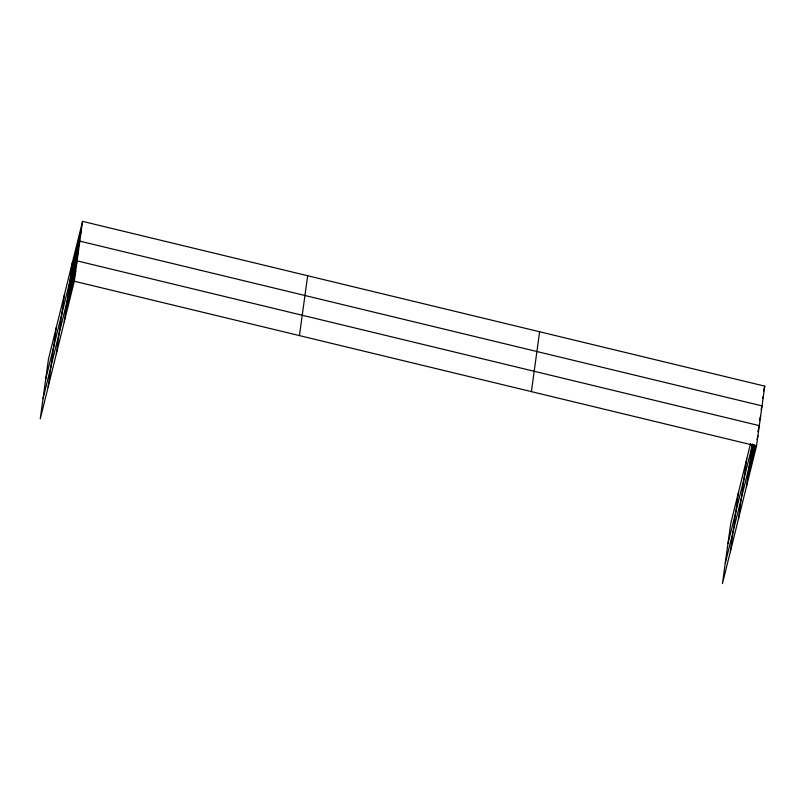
<?xml version="1.0" encoding="UTF-8"?>
<svg xmlns="http://www.w3.org/2000/svg" width="805" height="805" viewBox="0 0 805 805"><rect width="100%" height="100%" fill="white"/><g stroke="black" fill="none" stroke-linecap="round" stroke-linejoin="round"><path stroke-width="1.21" d="M48.159 386.903L56.4 327.051M56.31 353.969L64.541 294.117M64.219 322.01L72.45 262.158M82.553 221.375L48.491 359.01L40.25 418.862L74.312 281.227L82.553 221.375L764.75 386.138L756.509 445.99L722.447 583.625L730.688 523.773L750.552 443.495M299.44 335.594L307.671 275.743M531.391 391.622L539.622 331.761M730.356 551.667L738.598 491.815M738.507 518.732L746.748 458.88M746.416 486.773L752.283 444.209M71.092 272.04L81.184 231.246M45.764 378.763L79.826 241.128L762.033 405.891L761.138 409.483M68.375 291.782L78.467 250.999M43.047 398.515L77.109 260.88L759.316 425.644L757.827 431.641M65.618 311.837L75.71 271.054M763.563 390.938L764.75 386.138M762.798 398.415L763.392 396.01M727.972 543.526L752.534 444.28M750.582 456.546L753.55 444.551M759.487 420.562L760.675 415.762M725.255 563.279L754.567 444.833M747.825 476.6L755.543 445.417M757.022 439.419L757.918 435.817M74.312 281.227L756.509 445.99"/></g></svg>
